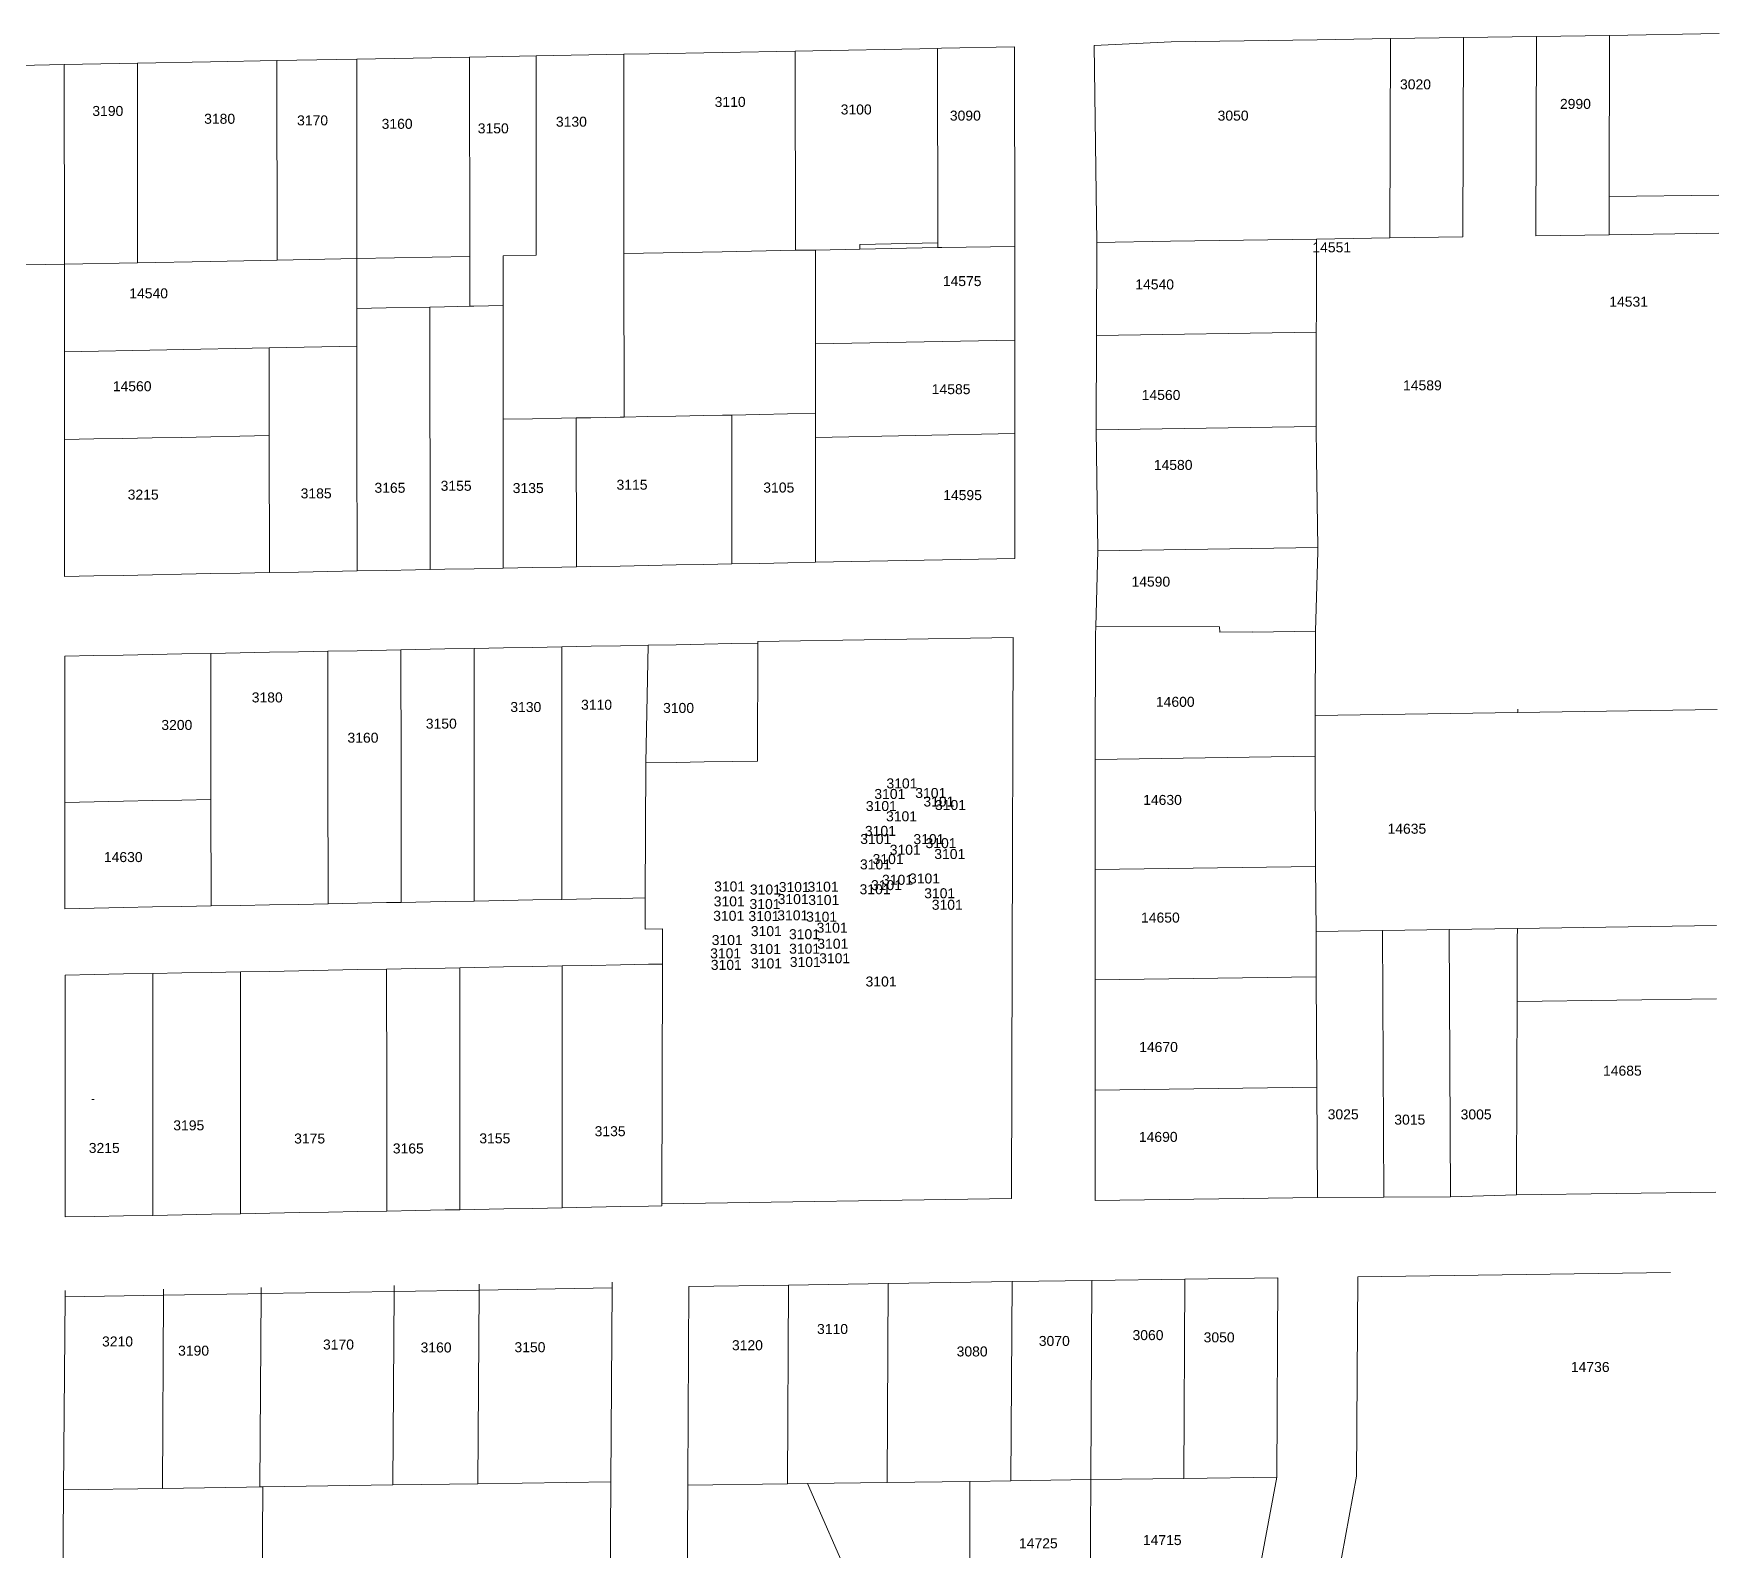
# Model space of a CAD drawing. Header units: feet. Extents: x 865220 to 5696323, y -2240498 to 1923703.
# Drawn here: x 2850434 to 2851702, y 962125 to 963266 of the extents above; entities that cross this region are included whole.
import ezdxf
from ezdxf.enums import TextEntityAlignment as Align

# ---------------------------------------------------------------- set-up
doc = ezdxf.new("R2010")
doc.units = ezdxf.units.FT
doc.header["$LTSCALE"] = 0.015
doc.header["$MEASUREMENT"] = 0
doc.layers.add('Dakota County Addresses', color=7, linetype='Continuous')
doc.layers.add('Dakota County Parcels', color=7, linetype='Continuous')
doc.styles.add('Dimensions 100', font='arial.ttf')

# ---------------------------------------------------------------- blocks, each defined once
blk = doc.blocks.new('ACMAP_ANN_TEMPLATE_Dakota County Addresses')
at = {"layer": 'Dakota County Addresses', "style": 'Dimensions 100'}
blk.add_attdef('DakotaCountyAddress', text='', height=50, dxfattribs=at).set_placement((0, 0), align=Align.CENTER)

msp = doc.modelspace()

# ---------------------------------------------------------------- linework, layer by layer
at = {"layer": 'Dakota County Parcels', "lineweight": 5}
for p, q in [((2851231.5, 963257.5), (2851289.2, 963260.2)), ((2851233.3, 963109.4), (2851231.5, 963257.5)), ((2851289.2, 963260.2), (2851344.2, 963261)), ((2851344.2, 963261), (2851399.2, 963261.8)), ((2851399.2, 963261.8), (2851454.2, 963262.7)), ((2851453.7, 963112.7), (2851454.2, 963262.7)), ((2851454.2, 963262.7), (2851509.1, 963263.5)), ((2851508.7, 963113.5), (2851509.1, 963263.5)), ((2851509.1, 963263.5), (2851564.1, 963264.3)), ((2851563.7, 963114.3), (2851564.1, 963264.3)), ((2851564.1, 963264.3), (2851619.1, 963265.1)), ((2851618.8, 963143.8), (2851619.1, 963265.1)), ((2851619.1, 963265.1), (2851701.6, 963266.4)), ((2850511.7, 963244.1), (2850566.7, 963245.1)), ((2850566.7, 963245.1), (2850616.7, 963246.1)), ((2850616.7, 963246.1), (2850676.7, 963247.2)), ((2850616.8, 963096.1), (2850616.7, 963246.1)), ((2850676.7, 963247.2), (2850761.6, 963248.8)), ((2850676.8, 963097.2), (2850676.7, 963247.2)), ((2850761.6, 963248.8), (2850786.6, 963249.2)), ((2850761.8, 963098.8), (2850761.6, 963248.8)), ((2850786.6, 963249.2), (2850811.6, 963249.7)), ((2850811.6, 963249.7), (2850877.6, 963250.9)), ((2850811.7, 963099.7), (2850811.6, 963249.7)), ((2850877.6, 963250.9), (2850896.6, 963251.3)), ((2850877.7, 963100.9), (2850877.6, 963250.9)), ((2850896.6, 963251.3), (2850951.6, 963252.3)), ((2850951.6, 963252.3), (2851006.6, 963253.3)), ((2851006.6, 963253.3), (2851113.6, 963255.3)), ((2851006.7, 963103.4), (2851006.6, 963253.3)), ((2851113.6, 963255.3), (2851116.5, 963255.4)), ((2851113.7, 963109), (2851113.6, 963255.3)), ((2851116.5, 963255.4), (2851171.5, 963256.4)), ((2851171.7, 963106.4), (2851171.5, 963256.4)), ((2850456.7, 963243.1), (2850511.7, 963244.1)), ((2850456.9, 963093.1), (2850456.7, 963243.1)), ((2850511.8, 963094.1), (2850511.7, 963244.1)), ((2851618.7, 963115.1), (2851618.8, 963143.8)), ((2851618.8, 963143.8), (2851701.2, 963145)), ((2851055.1, 963107.9), (2851113.7, 963109)), ((2851055.1, 963107.9), (2851055.1, 963104.3)), ((2851055.1, 963104.3), (2851113.7, 963105.4)), ((2851113.7, 963105.4), (2851113.7, 963109)), ((2851171.7, 963059.4), (2851171.7, 963106.4)), ((2851233.1, 963039.4), (2851233.3, 963109.4)), ((2851233.3, 963109.4), (2851288.7, 963110.2)), ((2851288.7, 963110.2), (2851343.7, 963111)), ((2851343.7, 963111), (2851398.7, 963111.9)), ((2851398.7, 963111.9), (2851398.6, 963056.9)), ((2851398.7, 963111.9), (2851453.7, 963112.7)), ((2851453.7, 963112.7), (2851508.7, 963113.5)), ((2851563.7, 963114.3), (2851618.7, 963115.1)), ((2851618.7, 963115.1), (2851701.2, 963116.4)), ((2850456.9, 963093.1), (2850511.8, 963094.1)), ((2850456.9, 963071.1), (2850456.9, 963093.1)), ((2850511.8, 963094.1), (2850566.8, 963095.1)), ((2850566.8, 963095.1), (2850616.8, 963096.1)), ((2850616.8, 963096.1), (2850676.8, 963097.2)), ((2850676.8, 963097.2), (2850761.8, 963098.8)), ((2850676.8, 963075.2), (2850676.8, 963097.2)), ((2850761.8, 963098.8), (2850761.8, 963061.3)), ((2850786.8, 963099.3), (2850811.7, 963099.7)), ((2850786.8, 963061.8), (2850786.8, 963099.3)), ((2850877.7, 963100.9), (2850951.7, 963102.3)), ((2850877.8, 962978), (2850877.7, 963100.9)), ((2851006.7, 963103.4), (2851021.7, 963103.6)), ((2851021.7, 963103.6), (2851055.1, 963104.3)), ((2851021.7, 963056.6), (2851021.7, 963103.6)), ((2850456.9, 963049.1), (2850456.9, 963071.1)), ((2850676.8, 963059.7), (2850676.8, 963075.2)), ((2850676.8, 963053.2), (2850676.8, 963059.7)), ((2850732, 962863.2), (2850731.8, 963060.7)), ((2850786.9, 962976.3), (2850786.8, 963061.8)), ((2851021.7, 963033.1), (2851021.7, 963056.6)), ((2851171.7, 963035.9), (2851171.7, 963059.4)), ((2851398.6, 963056.9), (2851398.5, 963041.9)), ((2850456.9, 963027.1), (2850456.9, 963049.1)), ((2850676.8, 963031.2), (2850676.8, 963053.2)), ((2851233.1, 963039.4), (2851398.5, 963041.9)), ((2851398.3, 962970.9), (2851398.5, 963041.9)), ((2850456.9, 963027.1), (2850610.9, 963030)), ((2850610.9, 963030), (2850676.8, 963031.2)), ((2850676.9, 963009.2), (2850676.8, 963031.2)), ((2851021.7, 963033.1), (2851171.7, 963035.9)), ((2851021.8, 963009.6), (2851021.7, 963033.1)), ((2851171.7, 963012.4), (2851171.7, 963035.9)), ((2851232.8, 962968.4), (2851233.1, 963039.4)), ((2850456.9, 963005.1), (2850456.9, 963027.1)), ((2850456.9, 962983.1), (2850456.9, 963005.1)), ((2850676.9, 962987.2), (2850676.9, 963009.2)), ((2851021.8, 962980.7), (2851021.8, 963009.6)), ((2851171.8, 962965.5), (2851171.7, 963012.4)), ((2850457, 962961.1), (2850456.9, 962983.1)), ((2850676.9, 962965.2), (2850676.9, 962987.2)), ((2850877.8, 962978), (2850895.8, 962978.3)), ((2850895.8, 962978.3), (2850916.8, 962978.7)), ((2850916.8, 962978.7), (2850937.8, 962979.1)), ((2850937.8, 962979.1), (2850951.8, 962979.3)), ((2850951.8, 962979.3), (2850958.8, 962979.5)), ((2850958.8, 962979.5), (2850979.8, 962979.9)), ((2850958.9, 962867.5), (2850958.8, 962979.5)), ((2850979.8, 962979.9), (2851000.8, 962980.3)), ((2851000.8, 962980.3), (2851021.8, 962980.7)), ((2851021.8, 962962.7), (2851021.8, 962980.7)), ((2850786.9, 962976.3), (2850808.9, 962976.7)), ((2850786.9, 962864.3), (2850786.9, 962976.3)), ((2850808.9, 962976.7), (2850830.8, 962977.1)), ((2850830.8, 962977.1), (2850841.8, 962977.3)), ((2850841.8, 962977.3), (2850852.8, 962977.5)), ((2850841.9, 962865.3), (2850841.8, 962977.3)), ((2850852.8, 962977.5), (2850874.8, 962977.9)), ((2850874.8, 962977.9), (2850877.8, 962978)), ((2851232.8, 962968.4), (2851398.3, 962970.9)), ((2851234.2, 962877.4), (2851232.8, 962968.4)), ((2851398.7, 962946.9), (2851398.3, 962970.9)), ((2850457, 962961.1), (2850479, 962961.5)), ((2850457, 962858.1), (2850457, 962961.1)), ((2850479, 962961.5), (2850500.9, 962961.9)), ((2850500.9, 962961.9), (2850522.9, 962962.3)), ((2850522.9, 962962.3), (2850544.9, 962962.7)), ((2850544.9, 962962.7), (2850566.9, 962963.2)), ((2850566.9, 962963.2), (2850588.9, 962963.6)), ((2850588.9, 962963.6), (2850610.9, 962964)), ((2850610.9, 962964), (2850611, 962861)), ((2851021.8, 962962.7), (2851171.8, 962965.5)), ((2851021.8, 962915.7), (2851021.8, 962962.7)), ((2851171.8, 962918.5), (2851171.8, 962965.5)), ((2851399.7, 962879.9), (2851398.7, 962946.9)), ((2851021.9, 962868.7), (2851021.8, 962915.7)), ((2851171.8, 962871.5), (2851171.8, 962918.5)), ((2851232.6, 962820.4), (2851234.2, 962877.4)), ((2851234.2, 962877.4), (2851399.7, 962879.9)), ((2851397.9, 962816.9), (2851399.6, 962876.9)), ((2851399.6, 962876.9), (2851399.7, 962879.9)), ((2850765, 962863.9), (2850786.9, 962864.3)), ((2850786.9, 962864.3), (2850808.9, 962864.7)), ((2850808.9, 962864.7), (2850830.9, 962865.1)), ((2850830.9, 962865.1), (2850841.9, 962865.3)), ((2850841.9, 962865.3), (2850852.9, 962865.5)), ((2850852.9, 962865.5), (2850874.9, 962865.9)), ((2850874.9, 962865.9), (2850895.9, 962866.3)), ((2850895.9, 962866.3), (2850916.9, 962866.7)), ((2850916.9, 962866.7), (2850937.9, 962867.1)), ((2850937.9, 962867.1), (2850958.9, 962867.5)), ((2850958.9, 962867.5), (2850979.9, 962867.9)), ((2850979.9, 962867.9), (2851000.9, 962868.3)), ((2851000.9, 962868.3), (2851021.9, 962868.7)), ((2851021.9, 962868.7), (2851171.8, 962871.5)), ((2850479, 962858.5), (2850457, 962858.1)), ((2850479, 962858.5), (2850501, 962858.9)), ((2850501, 962858.9), (2850523, 962859.3)), ((2850523, 962859.3), (2850545, 962859.8)), ((2850545, 962859.8), (2850567, 962860.2)), ((2850567, 962860.2), (2850589, 962860.6)), ((2850589, 962860.6), (2850611, 962861)), ((2850611, 962861), (2850633, 962861.4)), ((2850633, 962861.4), (2850655, 962861.8)), ((2850655, 962861.8), (2850677, 962862.2)), ((2850677, 962862.2), (2850699, 962862.6)), ((2850699, 962862.6), (2850721, 962863)), ((2850721, 962863), (2850732, 962863.2)), ((2850732, 962863.2), (2850743, 962863.5)), ((2850743, 962863.5), (2850765, 962863.9)), ((2851232.1, 962720.4), (2851232.4, 962814.4)), ((2851232.4, 962814.4), (2851232.6, 962820.4)), ((2851232.6, 962820.4), (2851325.7, 962820.2)), ((2851325.8, 962816.2), (2851325.7, 962820.2)), ((2851350.4, 962816.5), (2851325.8, 962816.2)), ((2851350.4, 962816.2), (2851397.9, 962816.9)), ((2851350.4, 962816.2), (2851350.4, 962816.5)), ((2851397.7, 962753.4), (2851397.9, 962816.9)), ((2850611, 962801), (2850633, 962801.4)), ((2850633, 962801.4), (2850655, 962801.8)), ((2850655, 962801.8), (2850677, 962802.2)), ((2850655.1, 962711.8), (2850655, 962801.8)), ((2850677, 962802.2), (2850699, 962802.6)), ((2850710, 962802.8), (2850721, 962803)), ((2850721, 962803), (2850743, 962803.5)), ((2850743, 962803.5), (2850765, 962803.9)), ((2850765, 962803.9), (2850787, 962804.3)), ((2850765.1, 962713.9), (2850765, 962803.9)), ((2850787, 962804.3), (2850809, 962804.7)), ((2850831, 962805.1), (2850853, 962805.5)), ((2850831, 962715.1), (2850831, 962805.1)), ((2850853, 962805.5), (2850875, 962805.9)), ((2850875, 962805.9), (2850896, 962806.3)), ((2850894.1, 962717.8), (2850896, 962806.3)), ((2850896, 962806.3), (2850917, 962806.7)), ((2850917, 962806.7), (2850938, 962807.1)), ((2850938, 962807.1), (2850958.9, 962807.5)), ((2850958.9, 962807.5), (2850978.4, 962807.9)), ((2850978.1, 962719.1), (2850978.4, 962807.9)), ((2850978.4, 962809.2), (2851170.5, 962812.2)), ((2850978.4, 962807.9), (2850978.4, 962809.2)), ((2851169.6, 962571.9), (2851170.5, 962812.2)), ((2850479.1, 962798.5), (2850457.1, 962798.1)), ((2850457.1, 962798.1), (2850457.2, 962708.1)), ((2850501.1, 962798.9), (2850523.1, 962799.4)), ((2850523.1, 962799.4), (2850545.1, 962799.8)), ((2850545.1, 962799.8), (2850567.1, 962800.2)), ((2850567.1, 962800.2), (2850589, 962800.6)), ((2850567.1, 962710.2), (2850567.1, 962800.2)), ((2851397.6, 962722.9), (2851397.7, 962753.4)), ((2851550.1, 962755.6), (2851550.1, 962758.2)), ((2850710.2, 962612.9), (2850710.1, 962712.9)), ((2850765.1, 962613.9), (2850765.1, 962713.9)), ((2850831.1, 962615.1), (2850831, 962715.1)), ((2850893.7, 962616.3), (2850894.1, 962717.8)), ((2851232.1, 962720.4), (2851397.6, 962722.9)), ((2851232.1, 962637.5), (2851232.1, 962720.4)), ((2851398, 962639.9), (2851397.6, 962722.9)), ((2850457.2, 962688.1), (2850457.2, 962708.1)), ((2850567.1, 962690.2), (2850567.1, 962710.2)), ((2850655.2, 962611.8), (2850655.1, 962711.8)), ((2850457.2, 962608.1), (2850457.2, 962688.1)), ((2850567.2, 962610.2), (2850567.1, 962690.2)), ((2851232.1, 962637.5), (2851398, 962639.9)), ((2851232.2, 962554.5), (2851232.1, 962637.5)), ((2851398.3, 962590.9), (2851398, 962639.9)), ((2850567.2, 962610.2), (2850589.2, 962610.6)), ((2850589.2, 962610.6), (2850611.2, 962611)), ((2850611.2, 962611), (2850633.2, 962611.4)), ((2850633.2, 962611.4), (2850655.2, 962611.8)), ((2850655.2, 962611.8), (2850677.2, 962612.2)), ((2850699.2, 962612.7), (2850710.2, 962612.9)), ((2850710.2, 962612.9), (2850721.2, 962613.1)), ((2850721.2, 962613.1), (2850743.2, 962613.5)), ((2850743.2, 962613.5), (2850765.1, 962613.9)), ((2850765.1, 962613.9), (2850787.1, 962614.3)), ((2850809.1, 962614.7), (2850831.1, 962615.1)), ((2850831.1, 962615.1), (2850853.1, 962615.5)), ((2850853.1, 962615.5), (2850875.1, 962615.9)), ((2850875.1, 962615.9), (2850893.7, 962616.3)), ((2850893.6, 962592.7), (2850893.7, 962616.3)), ((2850479.2, 962608.6), (2850457.2, 962608.1)), ((2850479.2, 962608.6), (2850501.2, 962609)), ((2850501.2, 962609), (2850523.2, 962609.4)), ((2850523.2, 962609.4), (2850545.2, 962609.8)), ((2850545.2, 962609.8), (2850567.2, 962610.2)), ((2850906.7, 962592.9), (2850893.6, 962592.7)), ((2850906.6, 962566.5), (2850906.7, 962592.9)), ((2851398.3, 962583.3), (2851398.3, 962590.9)), ((2851449.4, 962391.1), (2851448.3, 962591.6)), ((2851499.4, 962391.4), (2851498.3, 962592.4)), ((2851549.5, 962538.2), (2851549.6, 962585.4)), ((2851549.6, 962585.4), (2851549.7, 962593.2)), ((2851549.7, 962593.2), (2851699.6, 962595.4)), ((2851398.5, 962556.9), (2851398.3, 962583.3)), ((2850545.2, 962559.8), (2850567.2, 962560.2)), ((2850567.2, 962560.2), (2850589.2, 962560.6)), ((2850589.2, 962560.6), (2850611.2, 962561)), ((2850589.3, 962466.6), (2850589.2, 962560.6)), ((2850611.2, 962561), (2850633.2, 962561.4)), ((2850633.2, 962561.4), (2850655.2, 962561.8)), ((2850655.2, 962561.8), (2850677.2, 962562.3)), ((2850677.2, 962562.3), (2850699.2, 962562.7)), ((2850699.2, 962562.7), (2850721.2, 962563.1)), ((2850699.3, 962468.7), (2850699.2, 962562.7)), ((2850721.2, 962563.1), (2850743.2, 962563.5)), ((2850743.2, 962563.5), (2850754.2, 962563.7)), ((2850754.2, 962563.7), (2850765.2, 962563.9)), ((2850765.2, 962563.9), (2850787.2, 962564.3)), ((2850787.2, 962564.3), (2850809.2, 962564.7)), ((2850809.2, 962564.7), (2850831.2, 962565.1)), ((2850831.2, 962565.1), (2850853.2, 962565.5)), ((2850831.2, 962471.1), (2850831.2, 962565.1)), ((2850853.2, 962565.5), (2850875.2, 962566)), ((2850875.2, 962566), (2850896.2, 962566.3)), ((2850896.2, 962566.3), (2850906.6, 962566.5)), ((2850906.2, 962386), (2850906.6, 962566.5)), ((2851169.3, 962390.2), (2851169.6, 962571.9)), ((2850479.3, 962558.6), (2850457.3, 962558.1)), ((2850457.3, 962558.1), (2850457.3, 962464.2)), ((2850479.3, 962558.6), (2850501.3, 962559)), ((2850501.3, 962559), (2850523.3, 962559.4)), ((2850523.3, 962559.4), (2850545.2, 962559.8)), ((2850523.3, 962465.4), (2850523.3, 962559.4)), ((2851232.2, 962554.5), (2851398.5, 962556.9)), ((2851232.2, 962471.5), (2851232.2, 962554.5)), ((2851398.5, 962556.9), (2851399, 962473.9)), ((2851549.3, 962483.2), (2851549.5, 962538.2)), ((2851549.5, 962538.2), (2851699.5, 962540.4)), ((2850831.3, 962383.1), (2850831.2, 962471.1)), ((2851232.2, 962471.5), (2851399, 962473.9)), ((2851232.2, 962388.6), (2851232.2, 962471.5)), ((2851399.4, 962390.9), (2851399, 962473.9)), ((2851549.1, 962392.9), (2851549.3, 962483.2)), ((2850457.4, 962376.2), (2850457.3, 962464.2)), ((2850479.3, 962464.6), (2850477.5, 962464.7)), ((2850523.4, 962377.4), (2850523.3, 962465.4)), ((2850589.4, 962378.6), (2850589.3, 962466.6)), ((2850699.3, 962380.7), (2850699.3, 962468.7)), ((2850754.3, 962381.7), (2850754.3, 962469.7)), ((2850765.3, 962381.9), (2850787.3, 962382.3)), ((2850787.3, 962382.3), (2850809.3, 962382.7)), ((2850809.3, 962382.7), (2850831.3, 962383.1)), ((2850831.3, 962383.1), (2850853.3, 962383.6)), ((2850875.3, 962384), (2850896.3, 962384.4)), ((2850896.3, 962384.4), (2850906.2, 962384.5)), ((2850906.2, 962386), (2851169.3, 962390.2)), ((2850906.2, 962386), (2850906.2, 962384.5)), ((2851232.2, 962388.6), (2851399.4, 962390.9)), ((2851399.4, 962390.9), (2851449.4, 962391.1)), ((2851449.4, 962391.1), (2851499.4, 962391.4)), ((2851499.4, 962391.4), (2851549.1, 962392.9)), ((2851549.1, 962392.9), (2851699, 962395)), ((2850479.4, 962376.6), (2850457.4, 962376.2)), ((2850479.4, 962376.6), (2850501.4, 962377)), ((2850501.4, 962377), (2850523.4, 962377.4)), ((2850523.4, 962377.4), (2850545.4, 962377.8)), ((2850545.4, 962377.8), (2850567.4, 962378.2)), ((2850567.4, 962378.2), (2850589.4, 962378.6)), ((2850589.4, 962378.6), (2850611.4, 962379)), ((2850611.4, 962379), (2850633.4, 962379.5)), ((2850633.4, 962379.5), (2850655.4, 962379.9)), ((2850655.4, 962379.9), (2850677.4, 962380.3)), ((2850677.4, 962380.3), (2850699.3, 962380.7)), ((2850699.3, 962380.7), (2850721.3, 962381.1)), ((2850721.3, 962381.1), (2850743.3, 962381.5)), ((2850743.3, 962381.5), (2850754.3, 962381.7)), ((2850754.3, 962381.7), (2850765.3, 962381.9)), ((2851429.6, 962331.3), (2851665, 962334.5)), ((2850457.5, 962316.2), (2850457.5, 962320.9)), ((2850531.4, 962317.4), (2850531.4, 962322)), ((2850604.8, 962318.6), (2850604.8, 962323.1)), ((2850604.8, 962318.6), (2850704.8, 962320.2)), ((2850703.8, 962174.6), (2850704.8, 962320.2)), ((2850704.8, 962320.2), (2850704.8, 962324.6)), ((2850704.8, 962320.2), (2850768.8, 962321.2)), ((2850767.8, 962175.5), (2850768.8, 962321.2)), ((2850768.8, 962321.2), (2850868.8, 962322.8)), ((2850867.8, 962177), (2850868.8, 962322.8)), ((2850868.8, 962322.8), (2850868.8, 962327.1)), ((2850925.7, 962177.9), (2850926.5, 962323.8)), ((2850926.5, 962323.8), (2851001.5, 962325)), ((2851000.7, 962175.5), (2851001.5, 962325)), ((2851001.5, 962325), (2851076.5, 962326.2)), ((2851075.7, 962176.5), (2851076.5, 962326.2)), ((2851076.5, 962326.2), (2851169.6, 962327.7)), ((2851168.8, 962177.8), (2851169.6, 962327.7)), ((2851169.6, 962327.7), (2851229.6, 962328.5)), ((2851228.8, 962178.6), (2851229.6, 962328.5)), ((2851229.6, 962328.5), (2851299.6, 962329.5)), ((2851298.8, 962179.5), (2851299.6, 962329.5)), ((2851299.6, 962329.5), (2851369.6, 962330.5)), ((2851368.8, 962180.5), (2851369.6, 962330.5)), ((2851429.2, 962256.3), (2851429.6, 962331.3)), ((2850456.2, 962170.9), (2850457.5, 962316.2)), ((2850457.5, 962316.2), (2850531.4, 962317.4)), ((2850530.7, 962172), (2850531.4, 962317.4)), ((2850531.4, 962317.4), (2850594.8, 962318.4)), ((2850594.8, 962318.4), (2850604.8, 962318.6)), ((2850603.8, 962173.1), (2850604.8, 962318.5)), ((2850604.8, 962318.5), (2850604.8, 962318.6)), ((2851428.8, 962181.3), (2851429.2, 962256.3)), ((2851228.8, 962178.6), (2851298.8, 962179.5)), ((2851298.8, 962179.5), (2851368.8, 962180.5)), ((2851350.2, 962080.3), (2851368.8, 962180.5)), ((2851414.9, 962106.1), (2851428.8, 962181.3)), ((2850455, 962020.9), (2850456.2, 962170.9)), ((2850456.2, 962170.9), (2850530.7, 962172)), ((2850530.7, 962172), (2850593.8, 962172.9)), ((2850593.8, 962172.9), (2850603.8, 962173.1)), ((2850603.8, 962173.1), (2850606.2, 962173.1)), ((2850605, 962023.1), (2850606.2, 962173.1)), ((2850606.2, 962173.1), (2850703.8, 962174.6)), ((2850703.8, 962174.6), (2850767.8, 962175.5)), ((2850767.8, 962175.5), (2850867.8, 962177)), ((2850867.8, 962177), (2850865.6, 961858.2)), ((2850925.2, 962084.5), (2850925.7, 962174.4)), ((2850925.7, 962174.4), (2850925.7, 962177.9)), ((2850925.7, 962174.4), (2851000.7, 962175.5)), ((2851000.7, 962175.5), (2851015.7, 962175.7)), ((2851015.7, 962175.7), (2851075.7, 962176.5)), ((2851015.7, 962175.7), (2851082.5, 962024.4)), ((2851075.7, 962176.5), (2851137.8, 962177.3)), ((2851137.8, 962177.3), (2851168.8, 962177.8)), ((2851137.8, 962065.1), (2851137.8, 962177.3)), ((2851168.8, 962177.8), (2851228.8, 962178.6)), ((2851228.8, 962178.6), (2851228.3, 962078.6))]:
    msp.add_line(p, q, dxfattribs=at)
for points in [[(2850401.8, 963242), (2850423.2, 963242.4), (2850456.7, 963243.1)], [(2851113.7, 963105.4), (2851116.7, 963105.4), (2851171.7, 963106.4)], [(2850412.4, 963092.3), (2850427.8, 963092.5), (2850456.9, 963093.1)], [(2850951.7, 963102.3), (2851006.7, 963103.4), (2851006.7, 963103.4)], [(2850676.8, 963059.7), (2850698.8, 963060.1), (2850731.8, 963060.7)], [(2850731.8, 963060.7), (2850742.8, 963060.9), (2850761.8, 963061.3)], [(2850761.8, 963061.3), (2850764.8, 963061.3), (2850786.8, 963061.8)], [(2850610.9, 962964), (2850610.9, 962986), (2850610.9, 963008), (2850610.9, 963030)], [(2850677, 962862.2), (2850676.9, 962965.2), (2850676.9, 962965.2)], [(2850589, 962800.6), (2850589, 962800.6), (2850611, 962801)], [(2850699, 962802.6), (2850699, 962802.6), (2850710, 962802.8)], [(2850710.1, 962712.9), (2850710.1, 962712.9), (2850710, 962802.8)], [(2850809, 962804.7), (2850809, 962804.7), (2850831, 962805.1)], [(2850479.1, 962798.5), (2850479.1, 962798.5), (2850501.1, 962798.9)], [(2851397.7, 962753.4), (2851550.1, 962755.6), (2851700.1, 962757.9)], [(2850894.1, 962717.8), (2850917, 962718.1), (2850938, 962718.5), (2850959, 962718.8), (2850978.1, 962719.1)], [(2850457.2, 962688.1), (2850479.2, 962688.5), (2850501.2, 962689), (2850523.2, 962689.4), (2850545.1, 962689.8), (2850567.1, 962690.2)], [(2850677.2, 962612.2), (2850699.2, 962612.7), (2850699.2, 962612.7)], [(2850787.1, 962614.3), (2850809.1, 962614.7), (2850809.1, 962614.7)], [(2851398.3, 962590.9), (2851448.3, 962591.6), (2851498.3, 962592.4), (2851549.7, 962593.2)], [(2850754.3, 962469.7), (2850754.3, 962469.7), (2850754.2, 962563.7)], [(2850853.3, 962383.6), (2850875.3, 962384), (2850875.3, 962384)], [(2850768.8, 962321.2), (2850768.8, 962325.6), (2850768.8, 962325.6)]]:
    msp.add_lwpolyline(points, dxfattribs=at)

# ---------------------------------------------------------------- block references
at = {"layer": 'Dakota County Addresses', "lineweight": 5, "xscale": 0.15, "yscale": 0.15, "zscale": 0.15}
for p, values in [((2851473.1, 963224.5), {'DakotaCountyAddress': '3020'}), ((2850489.5, 963204.5), {'DakotaCountyAddress': '3190'}), ((2850957.6, 963211.3), {'DakotaCountyAddress': '3110'}), ((2851052.4, 963205.6), {'DakotaCountyAddress': '3100'}), ((2851134.5, 963201), {'DakotaCountyAddress': '3090'}), ((2851335.9, 963201), {'DakotaCountyAddress': '3050'}), ((2851593.4, 963209.8), {'DakotaCountyAddress': '2990'}), ((2850573.6, 963198.6), {'DakotaCountyAddress': '3180'}), ((2850643.5, 963197.4), {'DakotaCountyAddress': '3170'}), ((2850707.1, 963194.8), {'DakotaCountyAddress': '3160'}), ((2850779.4, 963191.4), {'DakotaCountyAddress': '3150'}), ((2850838.2, 963196.4), {'DakotaCountyAddress': '3130'}), ((2851410.1, 963101.9), {'DakotaCountyAddress': '14551'}), ((2851132.1, 963076.5), {'DakotaCountyAddress': '14575'}), ((2851276.9, 963074), {'DakotaCountyAddress': '14540'}), ((2850520.2, 963067.3), {'DakotaCountyAddress': '14540'}), ((2851633.4, 963061), {'DakotaCountyAddress': '14531'}), ((2850507.8, 962997.4), {'DakotaCountyAddress': '14560'}), ((2851478.3, 962998.1), {'DakotaCountyAddress': '14589'}), ((2851123.8, 962995.2), {'DakotaCountyAddress': '14585'}), ((2851281.7, 962990.8), {'DakotaCountyAddress': '14560'}), ((2851290.8, 962938.2), {'DakotaCountyAddress': '14580'}), ((2850701.7, 962921), {'DakotaCountyAddress': '3165'}), ((2850751.5, 962922.5), {'DakotaCountyAddress': '3155'}), ((2850805.7, 962920.8), {'DakotaCountyAddress': '3135'}), ((2850883.8, 962923.3), {'DakotaCountyAddress': '3115'}), ((2850994.2, 962921.2), {'DakotaCountyAddress': '3105'}), ((2850516.1, 962915.9), {'DakotaCountyAddress': '3215'}), ((2850646.2, 962916.8), {'DakotaCountyAddress': '3185'}), ((2851132.4, 962915.5), {'DakotaCountyAddress': '14595'}), ((2851274, 962850.4), {'DakotaCountyAddress': '14590'}), ((2850609.4, 962763.3), {'DakotaCountyAddress': '3180'}), ((2850803.9, 962756.1), {'DakotaCountyAddress': '3130'}), ((2850857.1, 962757.8), {'DakotaCountyAddress': '3110'}), ((2850918.8, 962755.4), {'DakotaCountyAddress': '3100'}), ((2851292.4, 962760), {'DakotaCountyAddress': '14600'}), ((2850541.4, 962742.6), {'DakotaCountyAddress': '3200'}), ((2850740.3, 962743.6), {'DakotaCountyAddress': '3150'}), ((2850681.4, 962733), {'DakotaCountyAddress': '3160'}), ((2851086.8, 962698.6), {'DakotaCountyAddress': '3101'}), ((2851071.3, 962681.6), {'DakotaCountyAddress': '3101'}), ((2851077.7, 962690.7), {'DakotaCountyAddress': '3101'}), ((2851108.5, 962691.4), {'DakotaCountyAddress': '3101'}), ((2851114.6, 962685), {'DakotaCountyAddress': '3101'}), ((2851123.3, 962682.4), {'DakotaCountyAddress': '3101'}), ((2851282.8, 962686.2), {'DakotaCountyAddress': '14630'}), ((2851086.5, 962673.9), {'DakotaCountyAddress': '3101'}), ((2851067.1, 962656.8), {'DakotaCountyAddress': '3101'}), ((2851070.6, 962662.9), {'DakotaCountyAddress': '3101'}), ((2851107.1, 962656.7), {'DakotaCountyAddress': '3101'}), ((2851116.2, 962653.7), {'DakotaCountyAddress': '3101'}), ((2851466.6, 962664.5), {'DakotaCountyAddress': '14635'}), ((2850501.1, 962643.2), {'DakotaCountyAddress': '14630'}), ((2851076.4, 962641.7), {'DakotaCountyAddress': '3101'}), ((2851089.3, 962648.7), {'DakotaCountyAddress': '3101'}), ((2851122.8, 962645.5), {'DakotaCountyAddress': '3101'}), ((2851066.9, 962637.7), {'DakotaCountyAddress': '3101'}), ((2850957.2, 962621.1), {'DakotaCountyAddress': '3101'}), ((2850984.1, 962618.8), {'DakotaCountyAddress': '3101'}), ((2851005.8, 962620.7), {'DakotaCountyAddress': '3101'}), ((2851027.5, 962620.9), {'DakotaCountyAddress': '3101'}), ((2851066.6, 962619), {'DakotaCountyAddress': '3101'}), ((2851075.2, 962622.1), {'DakotaCountyAddress': '3101'}), ((2851083.5, 962626.1), {'DakotaCountyAddress': '3101'}), ((2851103.8, 962627.1), {'DakotaCountyAddress': '3101'}), ((2851115.2, 962616), {'DakotaCountyAddress': '3101'}), ((2850956.9, 962609.9), {'DakotaCountyAddress': '3101'}), ((2850983.8, 962607.9), {'DakotaCountyAddress': '3101'}), ((2851005, 962611.6), {'DakotaCountyAddress': '3101'}), ((2851028, 962610.9), {'DakotaCountyAddress': '3101'}), ((2851120.9, 962607.3), {'DakotaCountyAddress': '3101'}), ((2850956.5, 962599), {'DakotaCountyAddress': '3101'}), ((2850983, 962598.8), {'DakotaCountyAddress': '3101'}), ((2851004.7, 962599.4), {'DakotaCountyAddress': '3101'}), ((2851026.4, 962598.3), {'DakotaCountyAddress': '3101'}), ((2851281.2, 962597.7), {'DakotaCountyAddress': '14650'}), ((2850955.4, 962580.8), {'DakotaCountyAddress': '3101'}), ((2850984.8, 962587.5), {'DakotaCountyAddress': '3101'}), ((2851013.5, 962585.2), {'DakotaCountyAddress': '3101'}), ((2851034.3, 962590.1), {'DakotaCountyAddress': '3101'}), ((2851034.8, 962578), {'DakotaCountyAddress': '3101'}), ((2850954.2, 962570.8), {'DakotaCountyAddress': '3101'}), ((2850984.1, 962574.1), {'DakotaCountyAddress': '3101'}), ((2851013.6, 962574.3), {'DakotaCountyAddress': '3101'}), ((2851036.2, 962567.1), {'DakotaCountyAddress': '3101'}), ((2850954.7, 962562.1), {'DakotaCountyAddress': '3101'}), ((2850985, 962563.2), {'DakotaCountyAddress': '3101'}), ((2851014.1, 962564.3), {'DakotaCountyAddress': '3101'}), ((2851071.1, 962549.6), {'DakotaCountyAddress': '3101'}), ((2851279.8, 962500.3), {'DakotaCountyAddress': '14670'}), ((2851628.7, 962482.5), {'DakotaCountyAddress': '14685'}), ((2850550.4, 962441.4), {'DakotaCountyAddress': '3195'}), ((2851418.7, 962449.7), {'DakotaCountyAddress': '3025'}), ((2851468.8, 962445.7), {'DakotaCountyAddress': '3015'}), ((2851518.7, 962449.6), {'DakotaCountyAddress': '3005'}), ((2850641.3, 962431.5), {'DakotaCountyAddress': '3175'}), ((2850780.6, 962431.6), {'DakotaCountyAddress': '3155'}), ((2850867.3, 962437), {'DakotaCountyAddress': '3135'}), ((2851279.6, 962432.7), {'DakotaCountyAddress': '14690'}), ((2850486.8, 962424.4), {'DakotaCountyAddress': '3215'}), ((2850715.5, 962424), {'DakotaCountyAddress': '3165'}), ((2851034.6, 962288.2), {'DakotaCountyAddress': '3110'}), ((2850496.8, 962278.8), {'DakotaCountyAddress': '3210'}), ((2850663, 962276.5), {'DakotaCountyAddress': '3170'}), ((2850736.4, 962274.3), {'DakotaCountyAddress': '3160'}), ((2850807, 962274.5), {'DakotaCountyAddress': '3150'}), ((2850970.6, 962276), {'DakotaCountyAddress': '3120'}), ((2851201.4, 962279.2), {'DakotaCountyAddress': '3070'}), ((2851271.9, 962283.6), {'DakotaCountyAddress': '3060'}), ((2851325.4, 962281.9), {'DakotaCountyAddress': '3050'}), ((2850554, 962271.9), {'DakotaCountyAddress': '3190'}), ((2851139.6, 962271.3), {'DakotaCountyAddress': '3080'}), ((2851604.5, 962259.6), {'DakotaCountyAddress': '14736'}), ((2851189.4, 962127), {'DakotaCountyAddress': '14725'}), ((2851282.6, 962129.4), {'DakotaCountyAddress': '14715'})]:
    msp.add_blockref('ACMAP_ANN_TEMPLATE_Dakota County Addresses', p, dxfattribs=at).add_auto_attribs(values)

doc.saveas('drawing.dxf')
